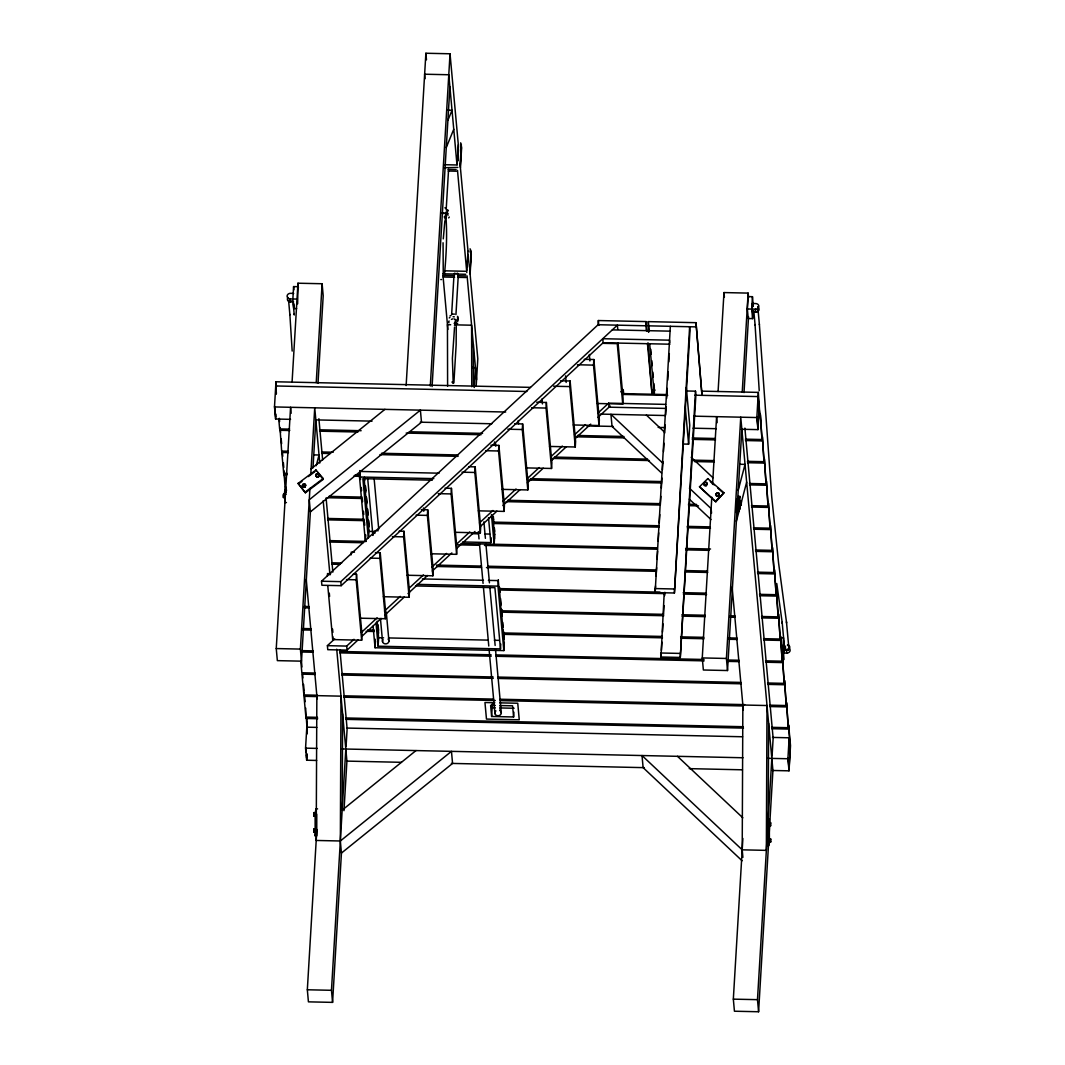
<?xml version="1.0" encoding="UTF-8"?>
<svg xmlns="http://www.w3.org/2000/svg" width="1065" height="1065" viewBox="0 0 1065 1065"><rect width="100%" height="100%" fill="white"/><g stroke="black" fill="none" stroke-linecap="round" stroke-linejoin="round"><path stroke-width="1.5" d="M342.611 713.909L342.185 810.119L415.989 750.572M768.184 819.491L768.624 723.281M285.194 496.516L285.087 497.595L283.476 497.555L283.53 494.173L286.179 494.227M284.701 491.431L284.648 494.812L284.701 491.431L286.312 491.471M286.072 487.69L285.021 490.126L284.821 502.534L286.432 502.56M736.594 512.465L736.794 500.071L738.365 496.41L739.975 496.45L739.776 508.844L738.191 512.505L736.594 512.465L737.632 510.029M738.311 499.512L738.365 496.41M738.191 512.505L738.404 500.097L739.975 496.45M739.549 504.198L739.696 501.442L741.307 501.482L741.253 504.863L739.643 504.823L739.749 503.745M739.989 506.98L740.122 504.224L740.068 507.606L738.378 506.953L740.068 507.606M741.253 504.863L741.307 501.482M313.816 815.031L313.989 812.608L315.586 812.635L315.48 816.043L313.869 816.016L313.816 815.031L315.426 815.071M313.869 816.016L313.989 812.608M313.922 829.595L313.922 832.284L315.533 832.311L315.639 828.916L314.029 828.876L313.922 829.595L315.533 829.635M768.797 825.042L768.97 822.619L770.581 822.646L770.474 826.054L768.863 826.014L768.797 825.042L770.408 825.069L770.474 826.054M768.85 841.31L769.023 838.887L770.634 838.914L770.527 842.322L768.917 842.295L768.85 841.31L770.461 841.35L770.527 842.322M770.408 825.069L770.581 822.646M770.461 841.35L770.634 838.914M443.067 242.753L443.266 276.541M290.559 419.344L275.595 419.011L274.49 406.937L275.981 381.776L530.463 387.367M275.595 419.011L275.875 414.179M288.322 451.227L281.666 451.081L279.935 427.504M297.641 303.858L297.947 286.685L293.594 286.591L292.862 298.985L293.727 308.531L296.629 308.584M287.004 473.326L283.689 473.246L283.849 470.45M285.407 492.216L283.982 471.835M293.727 308.531L294.007 303.871M310.434 510.787L301.502 661.165L277.353 660.633L276.248 648.558L290.585 407.283L291.131 413.327M292.076 382.122L297.96 283.21L322.109 283.743L323.201 295.817L318.009 383.2M301.954 666.97L300.397 649.091L309.942 488.409M310.807 473.925L314.734 407.815L319.766 463.075M316.225 382.654L322.109 283.743M312.99 467.828L315.839 419.903M317.17 695.219L303.871 694.926L304.031 692.13M317.53 717.344L305.895 717.091L305.708 708.105M307.226 731.708L306.188 715.68M316.638 760.45L306.667 760.224L305.562 748.149L306.813 727.182L316.784 727.395M306.866 754.712L306.667 758.027L306.401 755.032M306.667 760.224L307.039 753.767M327.354 576.378L327.514 573.582L330.736 573.649M341.506 852L332.573 1002.378L308.424 1001.846L307.332 989.771L316.851 829.475M353.274 574.141L356.495 574.208L361.994 634.62L361.661 640.211L332.693 639.572L332.852 636.777M351.091 554.905L351.25 552.109L354.472 552.176M365.761 534.976L365.375 541.419L359.504 476.987L359.89 470.544M332.573 1002.378L331.468 990.304L345.805 749.028M346.072 746.605L347.123 728.873L339.921 649.677M361.661 640.211L356.163 579.799L356.495 574.208M343.968 810.691L346.91 761.116L336.713 649.197M368.636 536.667L369.022 530.224M374.827 533.432L374.987 530.636L378.208 530.716M359.637 618.179L385.397 618.738L379.899 558.34L380.232 552.748L375.399 552.642M504.317 642.514L503.838 650.582L375.053 647.746L375.439 641.303M500.763 644.059L500.47 648.891L378.128 646.202L378.607 638.148M385.397 618.738L385.73 613.147L380.232 552.748M406.138 385.53L425.88 53.25L450.029 53.782L458.443 146.091M383.373 596.706L409.133 597.279L403.635 536.866L403.968 531.275L399.135 531.169M409.133 597.279L409.466 591.687L403.968 531.275M430.287 386.062L450.029 53.782M432.084 386.555L449.883 86.824M407.11 575.246L432.869 575.806L427.371 515.393L427.704 509.802L421.261 509.669M445.689 217.979L445.889 214.744M446.168 209.885L448.578 169.402M432.869 575.806L433.202 570.214L427.704 509.802M457.151 164.103L458.296 144.84M457.591 160.895L458.443 146.451M457.83 160.908L458.496 149.659M460.133 164.436L461.318 144.64L460.652 142.817M460.28 166.047L461.464 146.251L460.533 144.081M451.64 314.561L453.943 275.702M460.426 167.658L461.611 147.862L460.692 145.692M455.367 324.293L455.567 321.058M455.953 314.588L458.256 275.715M430.846 553.773L456.605 554.332L451.107 493.934L451.44 488.342L444.997 488.196M466.843 270.417L467.988 251.154M467.269 267.222L468.028 254.375M467.508 267.222L468.081 257.584M469.825 270.75L470.996 250.967L470.078 248.797M469.971 272.36L471.143 252.578L470.224 250.408M470.118 273.971L471.289 254.189L470.064 251.699M456.605 554.332L456.938 548.741L451.44 488.342M474.284 387.5L475.456 367.638L472.234 367.558M476.162 386.342L477.799 358.745L469.851 271.375M454.582 532.3L480.342 532.873L474.844 472.461L475.176 466.869L468.733 466.723M480.342 532.873L480.674 527.282L475.176 466.869M462.689 541.952L490.792 542.578L491.085 537.745M494.493 538.717L493.228 517.91M478.318 510.841L504.078 511.4L498.566 450.988L498.899 445.396L490.859 445.223M494.732 534.59L494.16 544.255L491.444 514.515M503.838 650.582L497.967 586.136L498.353 579.693M513.889 712.192L513.596 716.971L491.631 716.479L492.376 703.765M663.655 614.345L501.056 610.764L499.325 587.188M504.078 511.4L504.411 505.808L498.899 445.396M662.363 636.444L503.066 632.929L501.335 609.353M503.066 632.929L503.239 630.134M504.171 645.031L503.359 631.532M502.054 489.368L527.814 489.94L522.303 429.528L522.635 423.937L514.595 423.75M527.814 489.94L528.147 484.349L522.635 423.937M525.79 467.894L551.55 468.467L546.039 408.055L546.372 402.464L536.72 402.251M551.55 468.467L551.883 462.876L546.372 402.464M549.527 446.435L575.273 446.994L569.775 386.582L570.108 380.99L560.456 380.791M575.273 446.994L575.606 441.403L570.108 380.99M573.263 424.962L599.009 425.534L593.511 365.122L593.844 359.531L584.192 359.318M603.136 342.744L341.186 585.683L321.896 585.257L321.524 581.224L598.104 324.732L598.357 320.538L646.069 321.59L646.961 331.361M599.009 425.534L599.342 419.943L593.844 359.531M596.986 403.489L622.745 404.061L623.078 398.47L618.033 342.957M646.269 330.669L646.069 321.59M648.625 332.347L648.279 321.63L696.004 322.682L701.981 395.341L696.004 322.682M654.442 391.494L654.269 394.29L649.663 343.755M674.411 593.005L689.627 326.742L690 330.776L674.411 593.005L655.135 592.579L670.338 326.316M655.135 592.579L655.521 585.95M656.12 575.992L656.612 567.685M657.105 559.391L657.598 551.084M658.183 541.127L658.676 532.833M659.275 522.875L659.768 514.581M660.353 504.624L660.846 496.317M661.338 488.023L661.937 478.065M662.43 469.758L662.923 461.464M663.508 451.507L664.001 443.213M664.6 433.255L665.093 424.948M665.678 414.991L666.171 406.697M666.663 398.39L667.262 388.432M667.755 380.138L668.248 371.845M668.833 361.887L669.326 353.58M685.86 390.962L695.498 391.174L695.871 395.208L680.282 657.438L660.992 657.012L664.187 593.245M660.992 657.012L661.192 653.697M661.392 650.382L661.884 642.075M662.483 632.117L662.976 623.824M663.562 613.866L664.054 605.572M664.653 595.615L664.84 592.286M683.757 444.052L688.616 444.158L689.747 425.188L686.326 387.633M680.282 657.438L695.498 391.174M737.539 501.735L727.515 670.537L703.366 670.005L702.261 657.93L711.806 497.248M712.578 484.415L716.599 416.655L717.144 422.698M718.09 391.494L723.974 292.569L748.123 293.101L748.535 297.641M727.515 670.537L726.41 658.463L740.747 417.187L772.924 770.474L758.586 1011.75L734.437 1011.218L733.332 999.143L742.877 838.461M742.238 392.027L748.123 293.101M753.035 310.874L752.582 318.621L748.229 318.528L747.364 308.983L748.096 296.589L752.449 296.682L753.314 306.214M737.726 498.673L741.839 429.275M744.022 392.572L748.535 316.731M752.582 318.621L751.717 309.076L752.449 296.682M752.223 309.076L752.556 303.485L755.777 303.565A3.222 2.796 -5.2 0 1 758.826 306.427A3.222 2.796 -5.2 0 1 755.444 309.156L752.223 309.076L752.489 312.058L755.711 312.125A3.222 2.796 -5.2 0 0 758.746 307.998M741.307 429.262L757.947 429.621L756.842 417.547L758.333 392.386L701.782 391.135M757.947 429.621L759.185 408.654M761.994 439.526L760.357 414.551L761.994 439.526L745.367 439.153M764.018 461.691L762.38 436.717L764.018 461.691L747.39 461.331M766.041 483.856L764.39 458.882L766.041 483.856L749.441 483.497M768.051 506.021L766.414 481.047L768.051 506.021L751.464 505.662M770.075 528.187L768.437 503.213L770.075 528.187L753.488 527.827M772.098 550.365L770.448 525.391L772.098 550.365L755.458 549.993M774.109 572.531L772.471 547.556L774.109 572.531L757.481 572.158M776.132 594.696L774.481 569.722L776.132 594.696L759.531 594.337M778.156 616.861L776.505 591.887L778.156 616.861L761.555 616.502M780.166 639.027L778.528 614.052L780.166 639.027L763.578 638.667M758.586 1011.75L757.481 999.662L767.013 839.366M768.091 821.195L771.819 758.4M772.085 755.977L773.137 738.231L744.888 428.103M782.189 661.192L780.539 636.218L782.189 661.192L765.549 660.832M784.199 683.371L782.562 658.396L784.199 683.371L767.572 682.998M783.547 653.018L783.6 644.458L783.547 653.018L786.769 653.098A3.222 2.796 -5.2 0 0 789.804 648.958M786.223 705.536L784.586 680.562L786.223 705.536L769.596 705.163M788.246 727.701L786.596 702.727L788.246 727.701L771.606 727.328M790.257 749.866L788.619 724.892L790.51 745.673L789.019 770.834L772.378 770.474M789.019 770.834L787.914 758.746L789.165 737.792L772.524 737.419M443.28 238.853L444.877 220.748M500.111 710.182L500.417 705.283M283.476 497.555L283.53 494.173M454.555 327.062L452.385 358.399L453.197 383.333L451.959 382.029M444.305 276.101C446.208 256.359 447.406 235.432 445.902 216.262M315.107 814.139L316.718 814.179L316.784 835.865L315.173 835.839L315.107 814.139L315.959 808.841L317.57 808.881M315.48 816.043L315.599 815.324L313.989 815.284M315.173 835.839L315.812 831.858M769.183 841.829L768.557 845.81L766.946 845.77L766.867 824.084L767.719 818.785L769.329 818.812L769.343 823.458M768.557 845.81L768.477 824.11L769.329 818.812M768.917 842.295L770.634 841.603M453.89 382.921L456.153 344.607L456.286 323.094L455.048 322.455M316.225 465.711L319.034 455.008L314.202 454.901M738.218 490.353L745.047 464.38L740.215 464.273M736.381 521.238L746.658 482.126M447.899 120.345L452.026 110.267L447.194 110.161M446.275 147.529L453.757 129.251M302.407 485.387L303.006 483.976L304.603 483.723L305.602 484.895L305.056 487.104L303.458 487.357L302.407 485.387L303.458 487.357M302.473 486.199L303.086 484.775M305.056 487.104L305.602 484.895M315.799 475.31L316.398 473.885L317.996 473.645L318.994 474.804L318.448 477.027L316.851 477.266L315.799 475.31L316.851 477.266M315.866 476.108L316.398 473.885M318.448 477.027L318.994 474.804M449.297 217.047L448.685 217.899M446.608 216.781L444.451 217.406M456.286 323.094L455.381 323.574M699.519 486.798L707.759 478.611L723.974 492.802L715.813 501.801L699.519 486.798L715.813 501.801M703.925 483.27L705.043 482.152L706.601 482.472L707.053 483.909L706.002 485.826L704.431 485.507L703.925 483.27L704.431 485.507M706.002 485.826L707.053 483.909M716.079 493.92L717.198 492.802L718.769 493.122L719.288 495.358L718.156 496.476L716.599 496.157L716.079 493.92L716.599 496.157M716.159 494.719L717.198 492.802M718.156 496.476L719.208 494.559L719.288 495.358M715.733 500.989L723.974 492.802M455.288 322.389L455.753 319.913M321.524 581.224L340.813 581.65L617.394 325.158L617.753 329.178M358.013 639.945L347.057 650.116L327.767 649.69L327.394 645.656L334.703 638.88M327.394 645.656L346.684 646.082L353.993 639.306M361.301 632.53L377.143 617.833M384.452 611.057L400.294 596.373M408.827 588.452L423.444 574.9M431.977 566.993L446.594 553.427M456.339 544.388L469.745 531.968M479.49 522.928L492.895 510.494M502.64 501.455L516.046 489.021M527.002 478.851L539.196 467.562M551.377 456.259L562.347 446.089M574.528 434.786L585.484 424.615M597.678 413.313L608.634 403.142L665.625 404.394M620.828 391.853L623.265 389.59L623.624 393.611M361.674 636.551L381.163 618.472M384.824 615.091L404.314 597.012M407.975 593.618L427.464 575.539M432.337 571.013L451.84 552.935M456.712 548.422L474.977 531.475M479.862 526.949L496.916 511.133M503 505.476L520.066 489.66M527.375 482.884L543.217 468.187M551.737 460.28L566.367 446.728M574.887 438.82L590.729 424.123M598.037 417.347L610.218 406.045M311.1 468.906L384.918 409.359M298.107 483.43L315.959 469.985L323.201 478.518L323.267 479.33L305.415 492.776L298.107 483.43L305.415 492.776M299.451 483.284L302.007 481.353M308.384 476.561L314.761 471.755M305.336 491.963L323.201 478.518M441.789 213.067L445.636 213.146M451.467 319.394L452.692 318.874M457.844 167.431L444.637 167.724M444.385 216.581L446.328 215.157L446.062 213.586M316.784 476.468L318.382 476.215M303.392 486.545L304.989 486.306M440.804 279.589L441.509 279.536M451.826 314.135L454.542 314.122M444.691 164.716L455.82 164.955M448.032 169.402L456.153 169.588M448.179 171.012L456.299 171.199M444.851 270.829L465.498 271.282M442.96 273.785L465.698 274.291M443.107 275.396L454.475 275.649M457.724 275.728L465.844 275.902M443.253 277.007L454.622 277.259M457.87 277.339L465.991 277.512M293.7 293.394L290.479 293.328A3.222 2.796 -5.2 0 0 287.097 296.057A3.222 2.796 -5.2 0 0 290.159 298.919L290.425 301.901L293.647 301.967M290.159 298.919L297.202 299.092M747.364 308.983L751.717 309.076M598.104 324.732L645.816 325.784M648.039 325.823L695.751 326.875M450.668 324.745L447.446 324.679L447.606 386.209M455.501 324.852L471.595 325.211L471.755 386.741M612.295 329.884L670.058 331.162M669.885 344.208L603.136 342.744L602.777 338.71L669.526 340.174L669.765 342.863M602.763 343.329L617.247 343.649L622.745 404.061M577.416 364.762L593.511 365.122M553.68 386.236L569.775 386.582M651.887 390.043L655.215 390.11M526.895 391.494L275.728 385.969L276.421 393.518M623.358 393.611L667.436 394.582M694.886 395.182L758.094 396.579L759.984 417.36L758.333 392.386M623.105 394.436L667.675 395.408M665.984 408.428L609.007 407.176L608.648 403.142M531.555 407.735L546.039 408.055M274.49 406.937L505.689 412.022M600.5 414.099L665.359 415.523M693.635 416.149L756.842 417.547M315.506 419.89L372.058 421.141M420.289 422.193L491.817 423.764M586.629 425.854L613.24 426.439M658.143 427.424L664.8 427.571M693.075 428.197L716.359 428.702M507.819 429.208L522.303 429.528M289.627 429.128L279.642 428.915L278.777 419.317M319.567 429.794L361.141 430.713M409.386 431.764L482.565 433.375M577.376 435.465L623.944 436.49M692.144 437.981L715.427 438.5M279.776 430.3L289.747 430.513M319.686 431.179L357.947 432.017M406.178 433.082L481.034 434.733M575.832 436.81L624.077 437.875M692.263 439.379L715.56 439.885M745.487 440.537L762.127 440.91M485.693 450.708L498.566 450.988M321.59 451.959L333.225 452.212M381.456 453.277L457.977 454.955M554.439 457.085L647.587 459.135M692.503 460.12L714.122 460.599M288.442 452.612L281.786 452.465L283.689 473.246M321.71 453.344L330.03 453.53M379.925 454.622L458.096 456.339M552.908 458.429L649.384 460.546M694.287 461.544L714.242 461.984M747.51 462.716L764.151 463.075M461.957 472.181L474.844 472.461M439.086 473.193L359.837 471.449L360.156 474.937L355.164 474.817M530.423 478.678L661.498 481.553M283.809 474.631L287.137 474.71M353.633 476.175L360.276 476.321L360.569 479.516M528.892 480.022L661.631 482.951M749.574 484.881L766.161 485.241M359.504 476.987L433.801 478.624M432.31 480.195L362.872 478.664L368.29 538.224M285.021 490.126L286.631 490.166M438.221 493.641L451.107 493.934M736.794 500.071L738.404 500.097M741.386 502.094L739.696 501.442M284.595 492.509L286.205 492.536M739.589 502.52L741.187 502.547M741.16 504.238L738.511 504.184L738.404 505.263L740.015 505.289M283.41 495.252L285.22 494.839M328.925 496.37L362.167 497.102M507.552 500.297L660.207 503.652M688.416 504.278L696.71 504.451M327.381 497.714L362.3 498.487L362.593 501.682M506.021 501.642L660.327 505.036M688.536 505.662L698.494 505.875M751.584 507.047L768.184 507.406M283.383 496.942L285.087 497.595M738.165 508.804L739.776 508.844M416.096 515.154L427.371 515.393M327.621 518.455L364.19 519.267M658.902 525.751L492.975 522.103L492.389 515.7M687.111 526.363L710.342 526.882M327.74 519.853L364.31 520.652M493.095 523.487L659.035 527.135M687.231 527.747L710.462 528.267M753.607 529.212L770.195 529.585M373.908 531.515L368.956 531.408L364.123 478.465M471.462 533.658L478.065 533.805M484.681 533.951L489.647 534.058M392.359 536.614L403.635 536.866M329.657 540.634L366.254 541.433M461.052 543.523L657.331 547.836M685.607 548.462L710.555 549.007M329.791 542.018L363.045 542.751M457.857 544.827L479.476 545.307M484.469 545.413L657.451 549.221M685.727 549.846L709.01 550.352M755.591 551.377L772.218 551.75M370.234 558.127L379.899 558.34M331.681 562.799L341.652 563.012M436.464 565.102L481.367 566.087M488.023 566.234L656.013 569.935M685.953 570.587L707.586 571.066M331.801 564.184L340.121 564.37M436.597 566.487L481.5 567.472M486.492 567.578L656.147 571.319M686.086 571.972L707.706 572.451M757.601 573.542L774.242 573.915M422.352 578.934L483.443 580.279M488.396 580.385L498.3 580.598L499.032 588.599L659.981 592.14M346.498 579.586L356.163 579.799M654.762 588.559L674.052 588.985M417.067 584.365L497.967 586.136M415.536 585.936L494.906 587.68L500.47 648.891M683.211 592.646L706.441 593.165M499.152 589.983L665.079 593.631M683.331 594.044L706.561 594.55M759.664 595.721L776.252 596.081M304.111 606.438L309.09 606.544M681.906 614.745L705.136 615.251M730.031 615.81L735.01 615.916M304.231 607.822L309.223 607.929M501.176 612.149L663.788 615.73M682.039 616.129L705.27 616.648M730.151 617.194L735.13 617.301M761.688 617.886L778.275 618.246M780.618 637.829L783.52 637.895L782.788 650.289L783.654 659.834L783.813 641.077M302.806 628.536L311.113 628.709M367.638 629.961L374.281 630.107M680.615 636.843L703.845 637.349M728.726 637.895L737.033 638.081M302.926 629.921L311.233 630.094M366.094 631.305L374.414 631.492M503.199 634.327L662.483 637.829M680.735 638.228L703.965 638.734M728.859 639.28L737.153 639.466M763.698 640.052L780.299 640.411M383.586 637.829L378.634 637.722L377.13 621.175M388.552 637.935L487.757 640.118M494.36 640.265L499.325 640.371M783.268 650.049L786.489 650.116A3.222 2.796 -5.2 0 0 787.647 644.644M660.633 652.991L679.923 653.417M276.248 648.558L300.397 649.091M702.261 657.93L726.41 658.463M301.502 650.622L313.137 650.875M339.748 651.461L491.111 654.802M496.104 654.908L704.018 659.475M727.302 659.994L738.937 660.247M301.621 652.006L313.27 652.273M339.881 652.858L491.231 656.186M496.223 656.293L704.138 660.859M727.422 661.378L739.07 661.631M765.682 662.217L782.309 662.59M315.16 673.053L301.848 672.761L300.836 661.565M341.772 673.639L493.135 676.967M498.114 677.074L740.96 682.412M315.28 674.438L301.981 674.145L303.871 694.926M341.892 675.024L493.255 678.352M498.247 678.458L741.08 683.797M767.705 684.382L784.333 684.755M343.795 695.804L493.481 699.093M500.137 699.239L744.648 704.617M317.303 696.603L303.991 696.31L305.895 717.091M343.915 697.189L495.278 700.517M500.27 700.624L743.104 705.962M769.715 706.548L786.356 706.92M494.799 702.74L484.961 702.514L486.465 719.075L519.254 719.794L517.75 703.246L499.711 702.847M495.318 705.443L490.606 705.35L491.631 716.479M500.031 705.549L512.585 705.829L513.596 716.971M495.278 707.839L492.137 707.772L491.857 704.591M499.991 707.945L514.115 708.252M345.805 717.97L743.33 726.716M306.014 718.476L317.663 718.729M345.939 719.354L743.463 728.101M771.739 728.713L788.366 729.086M346.724 728.061L742.585 736.767M305.562 748.149L317.21 748.402M342.158 748.948L743.011 757.761M767.958 758.32L787.914 758.746M346.578 761.102L401.465 762.314M451.374 763.405L644.312 767.652M689.215 768.637L742.438 769.809M313.869 813.327L315.48 813.367M768.85 823.338L770.461 823.365M766.867 824.084L768.477 824.11M768.983 825.295L770.581 825.335M768.903 839.606L770.514 839.646M315.48 831.339L313.869 831.299L313.922 832.284M307.332 989.771L331.468 990.304M733.332 999.143L757.481 999.662M444.864 207.808L446.182 208.061M704.364 484.708L705.922 485.028M716.519 495.358L718.09 495.678M454.103 318.914L455.327 319.473M710.328 481.593L714.069 484.868M717.81 488.143L722.789 492.509M646.415 415.11L664.56 432.19M691.185 457.244L712.964 477.746M662.843 463.182L610.937 414.338L612.042 426.413L661.538 472.993M689.401 488.169L711.127 508.617L711.54 513.157M689.295 499.126L711.021 519.574M677.486 756.323L742.837 817.814M742.105 860.773L643.114 767.625L642.022 755.538L742.212 849.83L742.891 857.378M318.102 473.233L323.267 479.33M319.061 475.602L317.996 473.645M305.668 485.693L304.603 483.723M707.12 484.708L706.601 482.472M776.771 583.54L782.203 622.639M786.502 622.253L778.582 562.999L771.686 496.45L759.358 324.186M786.463 621.747L786.569 623.012M782.163 622.146L782.269 623.411M757.961 308.81L759.398 324.665M786.529 622.519L788.939 648.984M755.444 309.156L755.711 312.125M786.489 650.116L786.769 653.098M753.794 310.74L755.098 325.065M782.229 622.918L784.639 649.37M752.556 303.485L752.822 306.467M758.08 398.776L759.039 409.253L757.947 427.424L757.002 416.947M789.152 739.989L790.11 750.466L789.032 768.637L788.073 758.16M723.974 292.569L724.386 297.108M732.121 587.108L743.303 709.849M718.769 493.122L718.835 493.92M707.759 478.611L707.826 479.41M705.043 482.152L705.123 482.964M685.354 408.241L688.616 444.158M648.279 321.63L649.171 331.415M650.808 349.347L651.248 354.232M651.847 360.755L652.299 365.641M652.885 372.164L653.338 377.063M653.923 383.573L654.376 388.472M647.999 342.77L652.06 394.236L647.453 343.715M598.357 320.538L598.796 325.424M589.318 354.445L589.904 360.968M565.582 375.905L566.167 382.441M541.992 399.016L542.431 403.915M518.256 420.475L518.548 423.75M495.451 442.894L495.744 446.155M494.519 441.948L494.812 445.21M493.321 516.458L493.628 519.76M494.373 528.027L494.679 531.329M501.801 609.553L502.108 612.868M503.905 632.69L504.211 635.991M493.348 519.294L493.628 522.343M494.187 528.426L494.732 534.524M499.552 587.387L499.991 592.193M500.577 598.583L501.149 604.973M501.575 609.553L502.147 615.956M502.733 622.346L503.173 627.139M503.585 631.665L504.278 639.306M460.093 164.223L468.041 251.593M457.045 165.408L448.791 74.75L424.642 74.217L425.055 78.743M457.497 170.36L466.803 272.56M467.096 275.862L476.561 379.712M488.529 517.763L490.792 542.578M483.896 521.85L485.4 538.331M485.84 543.27L489.447 582.821M489.833 587.041L495.145 645.457M495.531 649.663L501.309 713.018M478.358 531.595L479.024 538.917M479.41 543.123L483.071 583.407M483.377 586.709L488.782 646.029M489.155 650.249L494.932 713.603M425.88 53.25L426.479 59.84M443.107 276.98L447.886 329.418M423.457 507.992L423.764 511.253M374.121 478.571L378.727 529.132M386.302 612.295L388.938 641.143M367.691 478.438L372.883 535.415A3.222 2.796 -5.2 0 1 373.322 533.299M380.445 618.565L382.561 641.729M365.428 485.853L365.881 490.805M366.493 497.435L366.946 502.387M367.545 509.003L367.997 513.969M368.596 520.585L369.049 525.551M378.128 625.262L378.581 630.214M364.443 477.32L364.749 480.635M365.202 485.587L365.801 492.203M366.254 497.169L366.853 503.785M367.305 508.751L367.904 515.367M368.357 520.332L368.969 526.949M377.889 624.995L378.647 633.276M376.025 623.038L378.128 646.202M361.301 487.504L361.594 490.699M363.458 511.267L363.751 514.475M364.456 522.17L364.736 525.218M375.106 639.146L375.386 642.208M373.096 626.26L375.053 647.746M340.813 581.65L341.186 585.683M346.684 646.082L347.057 650.116M318.888 418.731L322.642 459.974M326.09 497.914L332.852 572.145M323.201 500.736L329.95 574.967M329.298 593.165L329.604 596.427M332.573 629.082L332.866 632.357M327.78 585.697L332.693 639.572M315.959 469.985L316.039 470.797M297.96 283.21L298.373 287.736M293.594 286.591L293.887 289.773M293.221 303.685L294.193 314.441M288.588 300.516L289.893 314.827M306.254 579.387L317.144 698.866M275.981 381.776L276.421 386.568M279.31 418.332L279.602 421.527M280.162 427.704L280.601 432.497M281.187 438.9L281.626 443.692M282.332 451.467L282.771 456.273M283.357 462.663L283.783 467.455M284.209 472.035L284.927 480.035M285.513 486.425L285.953 491.218M302.513 673.147L302.953 677.939M303.538 684.329L304.124 690.732M304.537 695.312L305.123 701.702M306.707 719.075L307.279 725.478M275.728 388.166L276.274 394.156M306.8 729.379L307.213 733.865M274.65 406.337L275.595 416.814M305.722 747.55L306.121 752.036M755.058 324.572L759.225 390.762M294.153 313.949L294.246 314.987M289.853 314.348L292.169 351.064M769.023 838.887L769.076 839.859M314.029 828.876L314.095 829.861M769.356 826.56L769.396 840.511M767.719 818.785L767.732 821.874M473.326 344.195L473.432 386.502M500.949 711.62A3.222 2.796 -5.2 0 1 499.791 715.281A3.222 2.796 -5.2 0 1 495.505 714.695A3.222 2.796 -5.2 0 1 495.917 710.927M499.831 710.568A3.222 2.796 -5.2 0 1 500.483 711.021M388.113 639.146A3.222 2.796 -5.2 0 1 388.073 642.927A3.222 2.796 -5.2 0 1 383.733 643.327A3.222 2.796 -5.2 0 1 383.001 639.612M757.628 306.946A3.222 2.796 -5.2 0 1 758.28 307.412M758.28 309.382A2.45 2.117 -5.2 0 1 757.894 310.434M757.867 306.707A2.45 2.117 -5.2 0 1 758.08 307.226M290.425 301.901A3.222 2.796 -5.2 0 1 287.883 297.641M291.743 300.956A2.45 2.117 -5.2 0 1 289.307 300.902M288.096 297.987A2.45 2.117 -5.2 0 1 288.043 297.441M788.792 646.309A2.45 2.117 -5.2 0 1 787.914 649.091A2.45 2.117 -5.2 0 1 784.665 648.638A2.45 2.117 -5.2 0 1 784.985 645.789M787.368 645.284A2.45 2.117 -5.2 0 1 788.433 645.856M784.958 650.395A2.45 2.117 -5.2 0 1 785.65 647.067M789.152 648.439A2.45 2.117 -5.2 0 1 789.205 648.984M454.249 273.545A2.17 1.078 3.4 0 1 454.968 273.146M457.125 273.159A2.17 1.078 3.4 0 1 458.243 273.812M454.143 323.361A2.17 1.078 3.4 0 1 454.449 325.238M457.657 323.294A4.699 2.33 3.4 0 1 457.005 323.787M448.991 322.775A4.699 2.33 3.4 0 1 448.711 322.176M448.738 321.563A4.699 2.33 3.4 0 1 449.097 320.991M455.301 320.099A4.699 2.33 3.4 0 1 456.339 320.472M457.178 320.951A4.699 2.33 3.4 0 1 457.764 321.51M457.271 319.42A4.699 2.33 3.4 0 1 457.857 319.979M458.283 318.142A4.699 2.33 3.4 0 1 457.923 318.715M450.016 315.932A4.699 2.33 3.4 0 1 450.908 315.546M457.457 316.372A4.699 2.33 3.4 0 1 458.03 316.931M457.364 317.889A4.699 2.33 3.4 0 1 457.83 320.245M449.27 317.942A4.699 2.33 3.4 0 1 449.923 317.45M453.078 316.744A4.699 2.33 3.4 0 1 454.302 316.824M444.464 217.034A2.17 1.078 3.4 0 1 444.771 218.911M443.213 213.479A4.699 2.33 3.4 0 1 444.438 213.559M445.609 213.785A4.699 2.33 3.4 0 1 448.072 215.197M445.703 212.255A4.699 2.33 3.4 0 1 448.165 213.666M446.927 209.565A4.699 2.33 3.4 0 1 448.352 210.617M446.834 211.096A4.699 2.33 3.4 0 1 447.673 211.576M788.593 649.916A2.183 1.89 -5.2 0 1 788.22 650.302M785.145 650.236A2.183 1.89 -5.2 0 1 784.825 649.836M784.599 648.878A2.183 1.89 -5.2 0 1 785.304 647.56M316.851 695.631L316.199 840.458L340.347 840.991L451.467 751.357L452.558 763.432L341.439 853.078L340.347 840.991L341 696.164L316.851 695.631M742.851 705.003L742.212 849.83L766.347 850.363L767 705.536L742.851 705.003M420.395 410.145L309.276 499.778L310.368 511.866L421.487 422.219L420.395 410.145"/></g></svg>
